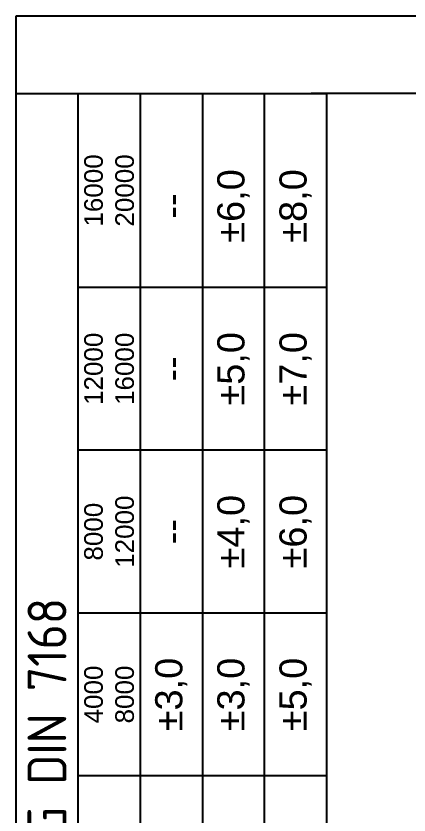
# Model space of a CAD drawing. Header units: millimetres. Extents: x 4980 to 5188, y 1170 to 1461.
# Drawn here: x 4980.2 to 5006.4, y 1407.7 to 1461 of the extents above; entities that cross this region are included whole.
import ezdxf

# ---------------------------------------------------------------- set-up
doc = ezdxf.new("R2010")
doc.units = ezdxf.units.MM
doc.styles.get("Standard").update_dxf_attribs({"font": 'arial.ttf'})

msp = doc.modelspace()

# ---------------------------------------------------------------- linework, layer by layer
at = {"color": 135, "lineweight": 25}
for p, q in [((4980.2381, 1170.15583), (4980.2381, 1460.98679)), ((4980.2381, 1460.98679), (5188.2702, 1460.98679)), ((4984.37804, 1312.46635), (4984.37804, 1455.81186)), ((4988.51798, 1455.81186), (4988.51798, 1312.46635)), ((4992.65793, 1455.81186), (4992.65793, 1312.46635)), ((4996.79787, 1312.46635), (4996.79787, 1455.81186)), ((5000.93781, 1442.87454), (4984.37804, 1442.87454)), ((5000.93781, 1432.00719), (4984.37804, 1432.00719)), ((5000.93781, 1421.13984), (4984.37804, 1421.13984)), ((5000.93781, 1410.27249), (4984.37804, 1410.27249))]:
    msp.add_line(p, q, dxfattribs=at)
for p, q in [((5183.09528, 1455.81186), (4999.90283, 1455.81186)), ((5000.93781, 1455.81186), (5000.93781, 1175.33076))]:
    msp.add_line(p, q)
msp.add_lwpolyline([(5000.93781, 1455.81186), (5000.93781, 1312.46635), (4980.2381, 1312.46635), (4980.2381, 1455.81186)], close=True, dxfattribs=at)

# ---------------------------------------------------------------- texts
at = {"color": 135, "lineweight": 25, "attachment_point": 5, "rotation": 90}
for s, insert, char_height, width in [('16000\\P20000', (4986.44801, 1449.3432), 1.241983, 12.93732), ('±6,0', (4994.7279, 1448.30821), 1.811225, 10.8673488), ('±8,0', (4998.86784, 1448.30821), 1.811225, 10.8673488), ('--', (4990.58796, 1448.30821), 1.811225, 10.8673488), ('12000\\P16000', (4986.44801, 1437.44086), 1.241983, 10.8673488), ('±5,0', (4994.7279, 1437.44086), 1.811225, 10.8673488), ('±7,0', (4998.86784, 1437.44086), 1.811225, 10.8673488), ('--', (4990.58796, 1437.44086), 1.811225, 10.8673488), ('8000\\P12000', (4986.44801, 1426.57352), 1.241983, 10.8673488), ('±4,0', (4994.7279, 1426.57352), 1.811225, 10.8673488), ('±6,0', (4998.86784, 1426.57352), 1.811225, 10.8673488), ('--', (4990.58796, 1426.57352), 1.811225, 10.8673488), ('{\\Fisocp.shx|c0;CLEARANCE NOT INDICATED  - ACCORDING DIN 7168}', (4982.30807, 1384.13911), 2.587464, 143.3455056), ('±3,0', (4990.58796, 1415.70617), 1.811225, 10.8673488), ('±3,0', (4994.7279, 1415.70617), 1.811225, 10.8673488), ('±5,0', (4998.86784, 1415.70617), 1.811225, 10.8673488), ('4000\\P8000', (4986.44801, 1415.70617), 1.241983, 10.8673488)]:
    msp.add_mtext(s, dxfattribs=dict(at, insert=insert, char_height=char_height, width=width))

doc.saveas('drawing.dxf')
